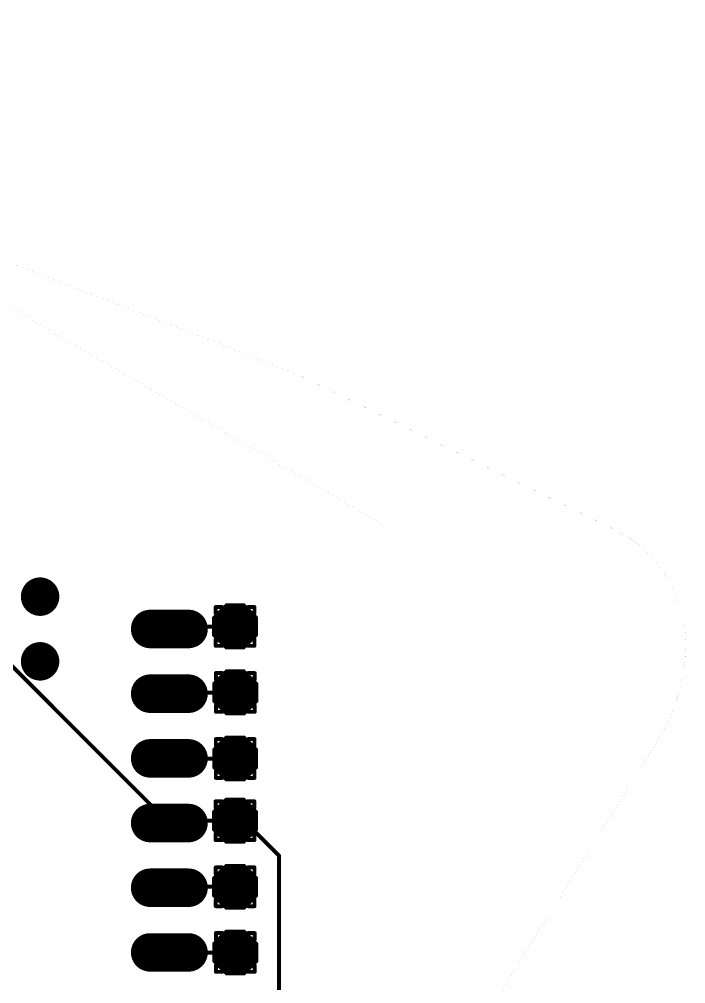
# Model space of a CAD drawing. Extents: x -96 to 96, y -43 to 63.
# Drawn here: x 58.07 to 84.26, y 25.15 to 63.02 of the extents above; entities that cross this region are included whole.
import ezdxf

# ---------------------------------------------------------------- set-up
doc = ezdxf.new("R2010")
doc.units = 0
for name, color, linetype in [('1', 12, 'CONTINUOUS'), ('16', 132, 'CONTINUOUS'), ('17', 110, 'CONTINUOUS'), ('20', 31, 'CONTINUOUS'), ('21', 253, 'CONTINUOUS'), ('23', 53, 'CONTINUOUS'), ('25', 253, 'CONTINUOUS'), ('29', 253, 'CONTINUOUS'), ('30', 253, 'CONTINUOUS'), ('44', 253, 'CONTINUOUS'), ('51', 253, 'CONTINUOUS')]:
    doc.layers.add(name, color=color, linetype=linetype)

# ---------------------------------------------------------------- blocks, each defined once
blk = doc.blocks.new('OCTAGONP')
at = {"const_width": 0.5}
blk.add_lwpolyline([(-0.25, -0.1036), (-0.25, 0.1036), (-0.1036, 0.25), (0.1036, 0.25), (0.25, 0.1036), (0.25, -0.1036), (0.1036, -0.25), (-0.1036, -0.25), (-0.25, -0.1036), (-0.25, 0.1036)], dxfattribs=at)
blk = doc.blocks.new('LONGP100')
at = {"const_width": 1}
blk.add_lwpolyline([(-0.5, 0), (0.5, 0)], dxfattribs=at)
at = {"const_width": 0.5}
for points in [[(-0.5, 0.25, 1), (-0.5, -0.25)], [(0.5, -0.25, 1), (0.5, 0.25)]]:
    blk.add_lwpolyline(points, format="xyb", dxfattribs=at)
blk = doc.blocks.new('ROUNDP')
at = {"const_width": 0.5}
blk.add_lwpolyline([(0, -0.25, 1), (0, 0.25, 1), (0, -0.25)], format="xyb", dxfattribs=at)

msp = doc.modelspace()

# ---------------------------------------------------------------- linework, layer by layer
at = {"layer": '1', "const_width": 0.1524}
for points in [[(54.864, 40.5384), (63.8556, 31.5468)], [(64.008, 39.1668), (63.965, 39.076)], [(66.5413, 39.1668), (64.008, 39.1668)], [(66.5413, 39.1668), (66.548, 39.1757)], [(64.008, 36.576), (63.965, 36.536)], [(66.5273, 36.576), (64.008, 36.576)], [(66.5273, 36.576), (66.5568, 36.5837)], [(64.008, 33.9852), (63.965, 33.996)], [(66.5439, 33.9852), (64.008, 33.9852)], [(66.5439, 33.9852), (66.552, 33.9908)], [(63.8556, 31.5468), (63.965, 31.456)], [(64.008, 31.5468), (63.965, 31.456)], [(66.5334, 31.5468), (64.008, 31.5468)], [(66.5334, 31.5468), (66.545, 31.5486)], [(64.008, 28.956), (63.965, 28.916)], [(66.523, 28.956), (64.008, 28.956)], [(66.523, 28.956), (66.5488, 28.9516)], [(64.008, 26.3652), (63.965, 26.376)], [(66.5444, 26.3652), (64.008, 26.3652)], [(66.5444, 26.3652), (66.557, 26.374)]]:
    msp.add_lwpolyline(points, dxfattribs=at)
at = {"layer": '1', "const_width": 0.0762}
for points in [[(63.9306, 39.0923, 1), (63.9994, 39.0597)], [(64.008, 39.2049, 1), (64.008, 39.1287)], [(64.0424, 39.1505, 1), (63.9736, 39.1831)], [(66.5108, 39.1897, 1), (66.5717, 39.1439)], [(66.5784, 39.1528, 1), (66.5176, 39.1987)], [(66.5413, 39.1287, 1), (66.5413, 39.2049)], [(63.939, 36.5639, 1), (63.991, 36.5081)], [(64.008, 36.6141, 1), (64.008, 36.5379)], [(64.034, 36.5481, 1), (63.982, 36.6039)], [(66.5176, 36.6129, 1), (66.5369, 36.5391)], [(66.5273, 36.5379, 1), (66.5273, 36.6141)], [(66.5665, 36.5469, 1), (66.5472, 36.6206)], [(63.9743, 34.033, 1), (63.9557, 33.959)], [(64.008, 34.0233, 1), (64.008, 33.9471)], [(63.9987, 33.9482, 1), (64.0173, 34.0222)], [(66.5222, 34.0165, 1), (66.5657, 33.9539)], [(66.5737, 33.9595, 1), (66.5303, 34.0221)], [(66.5439, 33.9471, 1), (66.5439, 34.0233)], [(63.8799, 31.5761, 1), (63.8313, 31.5175)], [(63.8287, 31.5199, 1), (63.8825, 31.5737)], [(63.9306, 31.4723, 1), (63.9994, 31.4397)], [(63.9407, 31.4267, 1), (63.9893, 31.4853)], [(64.008, 31.5849, 1), (64.008, 31.5087)], [(64.0424, 31.5305, 1), (63.9736, 31.5631)], [(66.5275, 31.5844, 1), (66.5393, 31.5092)], [(66.5334, 31.5087, 1), (66.5334, 31.5849)], [(66.5509, 31.511, 1), (66.5391, 31.5863)], [(63.939, 28.9439, 1), (63.991, 28.8881)], [(64.008, 28.9941, 1), (64.008, 28.9179)], [(64.034, 28.9281, 1), (63.982, 28.9839)], [(66.5294, 28.9935, 1), (66.5165, 28.9185)], [(66.523, 28.9179, 1), (66.523, 28.9941)], [(66.5423, 28.914, 1), (66.5553, 28.9891)], [(63.9743, 26.413, 1), (63.9557, 26.339)], [(64.008, 26.4033, 1), (64.008, 26.3271)], [(63.9987, 26.3282, 1), (64.0173, 26.4022)], [(66.5226, 26.3964, 1), (66.5662, 26.334)], [(66.5788, 26.3427, 1), (66.5352, 26.4052)], [(66.5444, 26.3271, 1), (66.5444, 26.4033)]]:
    msp.add_lwpolyline(points, format="xyb", dxfattribs=at)
at = {"layer": '16', "const_width": 0.1524}
for points in [[(67.0748, 31.3756), (66.545, 31.5486)], [(67.0748, 31.3756), (68.2752, 30.1752)], [(68.2752, 30.1752), (68.2752, 1.6764)]]:
    msp.add_lwpolyline(points, dxfattribs=at)
at = {"layer": '16', "const_width": 0.0762}
for points in [[(66.5568, 31.5848, 1), (66.5332, 31.5124)], [(67.1018, 31.4025, 1), (67.0479, 31.3486)], [(67.063, 31.3394, 1), (67.0866, 31.4118)], [(68.3133, 30.1752, 1), (68.2371, 30.1752)], [(68.2483, 30.1483, 1), (68.3021, 30.2021)]]:
    msp.add_lwpolyline(points, format="xyb", dxfattribs=at)
at = {"layer": '20', "const_width": 0.001}
for points in [[(72.4279, 43.1434), (56.6935, 52.2964)], [(72.4279, -0.8961), (72.4279, 43.1434)]]:
    msp.add_lwpolyline(points, dxfattribs=at)
at = {"layer": '20', "const_width": 0.0005}
for points in [[(72.4282, 43.1434, 1), (72.4277, 43.1434)], [(72.4278, 43.1432, 1), (72.4281, 43.1436)]]:
    msp.add_lwpolyline(points, format="xyb", dxfattribs=at)
at = {"layer": '21', "const_width": 0.1524}
for points in [[(66.04, 39.9377), (65.786, 39.9377)], [(65.786, 39.9377), (65.786, 39.6837)], [(67.31, 39.9377), (67.056, 39.9377)], [(67.31, 39.6837), (67.31, 39.9377)], [(65.786, 38.6677), (65.786, 38.4137)], [(67.31, 38.4137), (67.31, 38.6677)], [(65.786, 38.4137), (66.04, 38.4137)], [(67.056, 38.4137), (67.31, 38.4137)], [(66.0488, 37.3457), (65.7948, 37.3457)], [(65.7948, 37.3457), (65.7948, 37.0917)], [(67.3188, 37.3457), (67.0648, 37.3457)], [(67.3188, 37.0917), (67.3188, 37.3457)], [(65.7948, 36.0757), (65.7948, 35.8217)], [(67.3188, 35.8217), (67.3188, 36.0757)], [(65.7948, 35.8217), (66.0488, 35.8217)], [(67.0648, 35.8217), (67.3188, 35.8217)], [(66.044, 34.7528), (65.79, 34.7528)], [(65.79, 34.7528), (65.79, 34.4988)], [(67.314, 34.7528), (67.06, 34.7528)], [(67.314, 34.4988), (67.314, 34.7528)], [(65.79, 33.4828), (65.79, 33.2288)], [(67.314, 33.2288), (67.314, 33.4828)], [(65.79, 33.2288), (66.044, 33.2288)], [(67.06, 33.2288), (67.314, 33.2288)], [(66.037, 32.3106), (65.783, 32.3106)], [(65.783, 32.3106), (65.783, 32.0566)], [(67.307, 32.3106), (67.053, 32.3106)], [(67.307, 32.0566), (67.307, 32.3106)], [(65.783, 31.0406), (65.783, 30.7866)], [(67.307, 30.7866), (67.307, 31.0406)], [(65.783, 30.7866), (66.037, 30.7866)], [(67.053, 30.7866), (67.307, 30.7866)], [(66.0408, 29.7136), (65.7868, 29.7136)], [(65.7868, 29.7136), (65.7868, 29.4596)], [(67.3108, 29.7136), (67.0568, 29.7136)], [(67.3108, 29.4596), (67.3108, 29.7136)], [(65.7868, 28.4436), (65.7868, 28.1896)], [(67.3108, 28.1896), (67.3108, 28.4436)], [(65.7868, 28.1896), (66.0408, 28.1896)], [(67.0568, 28.1896), (67.3108, 28.1896)], [(66.049, 27.136), (65.795, 27.136)], [(65.795, 27.136), (65.795, 26.882)], [(67.319, 27.136), (67.065, 27.136)], [(67.319, 26.882), (67.319, 27.136)], [(65.795, 25.866), (65.795, 25.612)], [(67.319, 25.612), (67.319, 25.866)], [(65.795, 25.612), (66.049, 25.612)], [(67.065, 25.612), (67.319, 25.612)]]:
    msp.add_lwpolyline(points, dxfattribs=at)
at = {"layer": '21', "const_width": 0.0762}
for points in [[(65.786, 39.9758, 1), (65.786, 39.8996)], [(65.8241, 39.9377, 1), (65.7479, 39.9377)], [(66.04, 39.8996, 1), (66.04, 39.9758)], [(67.056, 39.9758, 1), (67.056, 39.8996)], [(67.3481, 39.9377, 1), (67.2719, 39.9377)], [(67.31, 39.8996, 1), (67.31, 39.9758)], [(65.7479, 39.6837, 1), (65.8241, 39.6837)], [(67.2719, 39.6837, 1), (67.3481, 39.6837)], [(65.8241, 38.6677, 1), (65.7479, 38.6677)], [(67.3481, 38.6677, 1), (67.2719, 38.6677)], [(65.786, 38.4518, 1), (65.786, 38.3756)], [(65.7479, 38.4137, 1), (65.8241, 38.4137)], [(66.04, 38.3756, 1), (66.04, 38.4518)], [(67.056, 38.4518, 1), (67.056, 38.3756)], [(67.2719, 38.4137, 1), (67.3481, 38.4137)], [(67.31, 38.3756, 1), (67.31, 38.4518)], [(65.7948, 37.3838, 1), (65.7948, 37.3076)], [(65.8329, 37.3457, 1), (65.7567, 37.3457)], [(65.7567, 37.0917, 1), (65.8329, 37.0917)], [(66.0488, 37.3076, 1), (66.0488, 37.3838)], [(67.0648, 37.3838, 1), (67.0648, 37.3076)], [(67.3569, 37.3457, 1), (67.2807, 37.3457)], [(67.2807, 37.0917, 1), (67.3569, 37.0917)], [(67.3188, 37.3076, 1), (67.3188, 37.3838)], [(65.8329, 36.0757, 1), (65.7567, 36.0757)], [(67.3569, 36.0757, 1), (67.2807, 36.0757)], [(65.7948, 35.8598, 1), (65.7948, 35.7836)], [(65.7567, 35.8217, 1), (65.8329, 35.8217)], [(66.0488, 35.7836, 1), (66.0488, 35.8598)], [(67.0648, 35.8598, 1), (67.0648, 35.7836)], [(67.2807, 35.8217, 1), (67.3569, 35.8217)], [(67.3188, 35.7836, 1), (67.3188, 35.8598)], [(65.79, 34.7909, 1), (65.79, 34.7147)], [(65.8281, 34.7528, 1), (65.7519, 34.7528)], [(65.7519, 34.4988, 1), (65.8281, 34.4988)], [(66.044, 34.7147, 1), (66.044, 34.7909)], [(67.06, 34.7909, 1), (67.06, 34.7147)], [(67.3521, 34.7528, 1), (67.2759, 34.7528)], [(67.2759, 34.4988, 1), (67.3521, 34.4988)], [(67.314, 34.7147, 1), (67.314, 34.7909)], [(65.8281, 33.4828, 1), (65.7519, 33.4828)], [(67.3521, 33.4828, 1), (67.2759, 33.4828)], [(65.79, 33.2669, 1), (65.79, 33.1907)], [(65.7519, 33.2288, 1), (65.8281, 33.2288)], [(66.044, 33.1907, 1), (66.044, 33.2669)], [(67.06, 33.2669, 1), (67.06, 33.1907)], [(67.2759, 33.2288, 1), (67.3521, 33.2288)], [(67.314, 33.1907, 1), (67.314, 33.2669)], [(65.783, 32.3487, 1), (65.783, 32.2725)], [(65.8211, 32.3106, 1), (65.7449, 32.3106)], [(66.037, 32.2725, 1), (66.037, 32.3487)], [(67.053, 32.3487, 1), (67.053, 32.2725)], [(67.3451, 32.3106, 1), (67.2689, 32.3106)], [(67.307, 32.2725, 1), (67.307, 32.3487)], [(65.7449, 32.0566, 1), (65.8211, 32.0566)], [(67.2689, 32.0566, 1), (67.3451, 32.0566)], [(65.8211, 31.0406, 1), (65.7449, 31.0406)], [(67.3451, 31.0406, 1), (67.2689, 31.0406)], [(65.783, 30.8247, 1), (65.783, 30.7485)], [(65.7449, 30.7866, 1), (65.8211, 30.7866)], [(66.037, 30.7485, 1), (66.037, 30.8247)], [(67.053, 30.8247, 1), (67.053, 30.7485)], [(67.2689, 30.7866, 1), (67.3451, 30.7866)], [(67.307, 30.7485, 1), (67.307, 30.8247)], [(65.7868, 29.7517, 1), (65.7868, 29.6755)], [(65.8249, 29.7136, 1), (65.7487, 29.7136)], [(66.0408, 29.6755, 1), (66.0408, 29.7517)], [(67.0568, 29.7517, 1), (67.0568, 29.6755)], [(67.3489, 29.7136, 1), (67.2727, 29.7136)], [(67.3108, 29.6755, 1), (67.3108, 29.7517)], [(65.7487, 29.4596, 1), (65.8249, 29.4596)], [(67.2727, 29.4596, 1), (67.3489, 29.4596)], [(65.8249, 28.4436, 1), (65.7487, 28.4436)], [(67.3489, 28.4436, 1), (67.2727, 28.4436)], [(65.7868, 28.2277, 1), (65.7868, 28.1515)], [(65.7487, 28.1896, 1), (65.8249, 28.1896)], [(66.0408, 28.1515, 1), (66.0408, 28.2277)], [(67.0568, 28.2277, 1), (67.0568, 28.1515)], [(67.2727, 28.1896, 1), (67.3489, 28.1896)], [(67.3108, 28.1515, 1), (67.3108, 28.2277)], [(65.795, 27.1741, 1), (65.795, 27.0979)], [(65.8331, 27.136, 1), (65.7569, 27.136)], [(65.7569, 26.882, 1), (65.8331, 26.882)], [(66.049, 27.0979, 1), (66.049, 27.1741)], [(67.065, 27.1741, 1), (67.065, 27.0979)], [(67.3571, 27.136, 1), (67.2809, 27.136)], [(67.2809, 26.882, 1), (67.3571, 26.882)], [(67.319, 27.0979, 1), (67.319, 27.1741)], [(65.8331, 25.866, 1), (65.7569, 25.866)], [(67.3571, 25.866, 1), (67.2809, 25.866)], [(65.795, 25.6501, 1), (65.795, 25.5739)], [(65.7569, 25.612, 1), (65.8331, 25.612)], [(66.049, 25.5739, 1), (66.049, 25.6501)], [(67.065, 25.6501, 1), (67.065, 25.5739)], [(67.2809, 25.612, 1), (67.3571, 25.612)], [(67.319, 25.5739, 1), (67.319, 25.6501)]]:
    msp.add_lwpolyline(points, format="xyb", dxfattribs=at)
at = {"layer": '23'}
for p in [(66.548, 39.1757), (66.5568, 36.5837), (66.552, 33.9908), (66.545, 31.5486), (66.5488, 28.9516), (66.557, 26.374)]:
    msp.add_point(p, dxfattribs=at)
at = {"layer": '25'}
for points, const_width in [([(81.6444, 42.8943, 0.1286), (0, 63)], 0.001), ([(72.4282, 43.1434, 1), (72.4277, 43.1434)], 0.0005), ([(72.4278, 43.1432, 1), (72.4281, 43.1436)], 0.0005), ([(84.2595, 38.4997, 0.275), (81.6444, 42.8943)], 0.001), ([(81.6445, 42.8945, 1), (81.6443, 42.8941)], 0.0005), ([(81.6443, 42.8941, 1), (81.6445, 42.8945)], 0.0005), ([(83.1923, 34.7403, 0.1408), (84.2595, 38.4553)], 0.001), ([(84.2597, 38.4997, 1), (84.2592, 38.4997)], 0.0005), ([(84.2592, 38.4997, 1), (84.2597, 38.4998)], 0.0005), ([(84.2597, 38.4553, 1), (84.2592, 38.4553)], 0.0005), ([(84.2592, 38.4553, 1), (84.2597, 38.4553)], 0.0005), ([(83.1921, 34.7404, 1), (83.1925, 34.7401)], 0.0005), ([(83.1925, 34.7401, 1), (83.1921, 34.7404)], 0.0005), ([(77.5688, 25.7598, 0.4142), (83.9054, -1.8056)], 0.001), ([(77.5686, 25.7599, 1), (77.5691, 25.7596)], 0.0005), ([(77.5691, 25.7596, 1), (77.5686, 25.7599)], 0.0005)]:
    msp.add_lwpolyline(points, format="xyb", dxfattribs=dict(at, const_width=const_width))
at = {"layer": '25', "const_width": 0.001}
for points in [[(72.4279, 43.1434), (56.6935, 52.2964)], [(72.4279, -0.8961), (72.4279, 43.1434)], [(84.2595, 38.4553), (84.2595, 38.4997)], [(77.5688, 25.7598), (83.1923, 34.7403)]]:
    msp.add_lwpolyline(points, dxfattribs=at)
at = {"layer": '44'}
for centre, radius in [((58.885, 40.346), 0.4), ((63.965, 39.076), 0.4), ((66.548, 39.1757), 0.4572), ((58.885, 37.806), 0.4), ((63.965, 36.536), 0.4), ((66.5568, 36.5837), 0.4572), ((63.965, 33.996), 0.4), ((66.552, 33.9908), 0.4572), ((63.965, 31.456), 0.4), ((66.545, 31.5486), 0.4572), ((63.965, 28.916), 0.4), ((66.5488, 28.9516), 0.4572), ((63.965, 26.376), 0.4), ((66.557, 26.374), 0.4572)]:
    msp.add_circle(centre, radius, dxfattribs=at)
at = {"layer": '51', "const_width": 0.1524}
for points in [[(66.548, 38.5407, 1), (66.548, 39.8107, 1), (66.548, 38.5407)], [(66.5568, 35.9487, 1), (66.5568, 37.2187, 1), (66.5568, 35.9487)], [(66.552, 33.3558, 1), (66.552, 34.6258, 1), (66.552, 33.3558)], [(66.545, 30.9136, 1), (66.545, 32.1836, 1), (66.545, 30.9136)], [(66.5488, 28.3166, 1), (66.5488, 29.5866, 1), (66.5488, 28.3166)], [(66.557, 25.739, 1), (66.557, 27.009, 1), (66.557, 25.739)]]:
    msp.add_lwpolyline(points, format="xyb", dxfattribs=at)

# ---------------------------------------------------------------- block references
at = {"layer": '17', "xscale": 1.308, "yscale": 1.308}
for name, p, rotation in [('ROUNDP', (58.885, 40.346), 270), ('ROUNDP', (58.885, 40.346), 270), ('LONGP100', (63.965, 39.076), 180), ('LONGP100', (63.965, 39.076), 180), ('ROUNDP', (58.885, 37.806), 270), ('ROUNDP', (58.885, 37.806), 270), ('LONGP100', (63.965, 36.536), 180), ('LONGP100', (63.965, 36.536), 180), ('LONGP100', (63.965, 33.996), 180), ('LONGP100', (63.965, 33.996), 180), ('LONGP100', (63.965, 31.456), 180), ('LONGP100', (63.965, 31.456), 180)]:
    msp.add_blockref(name, p, dxfattribs=dict(at, rotation=rotation))
at = {"layer": '17'}
for name, p, xscale, yscale in [('OCTAGONP', (66.548, 39.1757), 1.6002, 1.6002), ('OCTAGONP', (66.548, 39.1757), 1.6002, 1.6002), ('OCTAGONP', (66.5568, 36.5837), 1.6002, 1.6002), ('OCTAGONP', (66.5568, 36.5837), 1.6002, 1.6002), ('OCTAGONP', (66.552, 33.9908), 1.6002, 1.6002), ('OCTAGONP', (66.552, 33.9908), 1.6002, 1.6002), ('OCTAGONP', (66.545, 31.5486), 1.6002, 1.6002), ('OCTAGONP', (66.545, 31.5486), 1.6002, 1.6002), ('LONGP100', (63.965, 28.916), 1.308, 1.308), ('LONGP100', (63.965, 28.916), 1.308, 1.308), ('OCTAGONP', (66.5488, 28.9516), 1.6002, 1.6002), ('OCTAGONP', (66.5488, 28.9516), 1.6002, 1.6002), ('LONGP100', (63.965, 26.376), 1.308, 1.308), ('LONGP100', (63.965, 26.376), 1.308, 1.308), ('OCTAGONP', (66.557, 26.374), 1.6002, 1.6002), ('OCTAGONP', (66.557, 26.374), 1.6002, 1.6002)]:
    msp.add_blockref(name, p, dxfattribs=dict(at, xscale=xscale, yscale=yscale))
at = {"layer": '29', "xscale": 1.5112, "yscale": 1.5112}
for name, p, rotation in [('ROUNDP', (58.885, 40.346), 270), ('LONGP100', (63.965, 39.076), 180), ('ROUNDP', (58.885, 37.806), 270), ('LONGP100', (63.965, 36.536), 180), ('LONGP100', (63.965, 33.996), 180), ('LONGP100', (63.965, 31.456), 180)]:
    msp.add_blockref(name, p, dxfattribs=dict(at, rotation=rotation))
at = {"layer": '29'}
for name, p, xscale, yscale in [('OCTAGONP', (66.548, 39.1757), 1.8034, 1.8034), ('OCTAGONP', (66.5568, 36.5837), 1.8034, 1.8034), ('OCTAGONP', (66.552, 33.9908), 1.8034, 1.8034), ('OCTAGONP', (66.545, 31.5486), 1.8034, 1.8034), ('LONGP100', (63.965, 28.916), 1.5112, 1.5112), ('OCTAGONP', (66.5488, 28.9516), 1.8034, 1.8034), ('OCTAGONP', (66.557, 26.374), 1.8034, 1.8034), ('LONGP100', (63.965, 26.376), 1.5112, 1.5112)]:
    msp.add_blockref(name, p, dxfattribs=dict(at, xscale=xscale, yscale=yscale))
at = {"layer": '30', "xscale": 1.5112, "yscale": 1.5112}
for name, p, rotation in [('ROUNDP', (58.885, 40.346), 270), ('LONGP100', (63.965, 39.076), 180), ('ROUNDP', (58.885, 37.806), 270), ('LONGP100', (63.965, 36.536), 180), ('LONGP100', (63.965, 33.996), 180), ('LONGP100', (63.965, 31.456), 180)]:
    msp.add_blockref(name, p, dxfattribs=dict(at, rotation=rotation))
at = {"layer": '30'}
for name, p, xscale, yscale in [('OCTAGONP', (66.548, 39.1757), 1.8034, 1.8034), ('OCTAGONP', (66.5568, 36.5837), 1.8034, 1.8034), ('OCTAGONP', (66.552, 33.9908), 1.8034, 1.8034), ('OCTAGONP', (66.545, 31.5486), 1.8034, 1.8034), ('LONGP100', (63.965, 28.916), 1.5112, 1.5112), ('OCTAGONP', (66.5488, 28.9516), 1.8034, 1.8034), ('OCTAGONP', (66.557, 26.374), 1.8034, 1.8034), ('LONGP100', (63.965, 26.376), 1.5112, 1.5112)]:
    msp.add_blockref(name, p, dxfattribs=dict(at, xscale=xscale, yscale=yscale))

doc.saveas('drawing.dxf')
